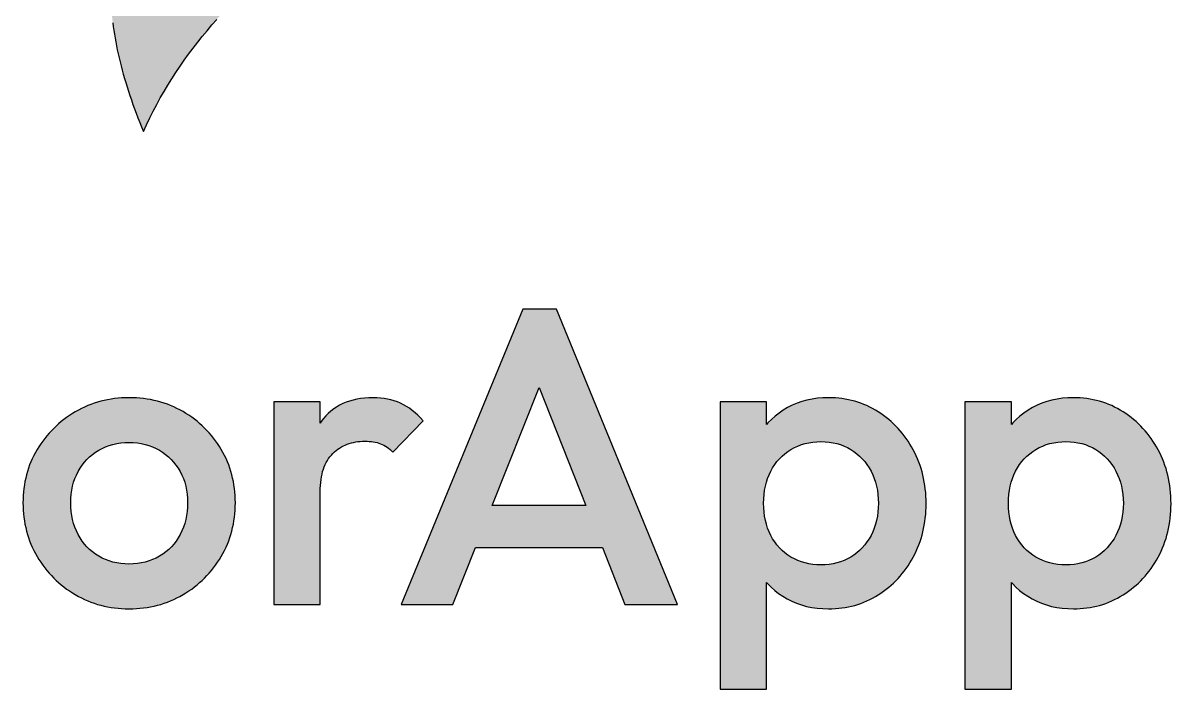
# Model space of a CAD drawing. Extents: x 508 to 1347, y -1414 to -579.
# Drawn here: x 843 to 1347, y -1414 to -1121 of the extents above; entities that cross this region are included whole.
import ezdxf

# ---------------------------------------------------------------- set-up
doc = ezdxf.new("R2010")
doc.units = 0
doc.layers.add('SYMBOL', color=30, linetype='Continuous')
doc.layers.add('WORDMARK', color=250, linetype='Continuous')

msp = doc.modelspace()

# ---------------------------------------------------------------- hatches: boundary and pattern name
at = {"layer": 'SYMBOL', "true_color": 0xd9480f}
msp.add_hatch(color=7, dxfattribs=at).paths.add_polyline_path([(1068.79, -801.44), (1068.57, -803.91), (1068.33, -806.37), (1068.07, -808.81), (1067.79, -811.22), (1067.49, -813.62), (1067.18, -815.99), (1066.84, -818.35), (1066.49, -820.68), (1066.12, -823), (1065.73, -825.29), (1065.33, -827.57), (1064.9, -829.82), (1064.46, -832.06), (1064.01, -834.27), (1063.53, -836.47), (1063.04, -838.65), (1062.53, -840.81), (1062.01, -842.95), (1061.47, -845.08), (1060.92, -847.18), (1060.35, -849.27), (1059.76, -851.34), (1059.16, -853.39), (1058.54, -855.42), (1057.91, -857.43), (1057.26, -859.43), (1056.6, -861.41), (1055.93, -863.38), (1055.24, -865.32), (1054.53, -867.25), (1053.82, -869.17), (1053.08, -871.07), (1052.34, -872.95), (1051.58, -874.81), (1050.81, -876.66), (1050.03, -878.49), (1049.23, -880.31), (1047.6, -883.9), (1045.92, -887.42), (1044.2, -890.89), (1042.42, -894.3), (1040.61, -897.65), (1038.75, -900.95), (1036.85, -904.19), (1034.91, -907.37), (1032.93, -910.51), (1030.91, -913.59), (1028.86, -916.62), (1026.78, -919.61), (1024.66, -922.54), (1022.52, -925.44), (1020.34, -928.28), (1018.13, -931.08), (1015.9, -933.84), (1013.65, -936.56), (1011.37, -939.24), (1009.06, -941.87), (1006.74, -944.48), (1004.4, -947.04), (1002.04, -949.57), (999.67, -952.06), (997.28, -954.53), (994.87, -956.96), (992.46, -959.36), (990.03, -961.73), (987.6, -964.07), (985.16, -966.39), (982.71, -968.68), (980.26, -970.94), (977.81, -973.19), (975.35, -975.41), (972.9, -977.61), (968, -981.95), (963.11, -986.23), (958.26, -990.45), (953.45, -994.62), (948.69, -998.75), (943.99, -1002.86), (941.68, -1004.9), (939.38, -1006.94), (937.11, -1008.98), (934.85, -1011.02), (932.63, -1013.05), (930.43, -1015.09), (928.26, -1017.13), (926.12, -1019.18), (924.01, -1021.23), (921.93, -1023.29), (919.89, -1025.35), (917.88, -1027.42), (915.92, -1029.51), (913.98, -1031.6), (912.09, -1033.71), (910.24, -1035.82), (908.44, -1037.96), (906.68, -1040.11), (904.96, -1042.28), (903.29, -1044.46), (901.67, -1046.67), (900.11, -1048.9), (898.59, -1051.15), (897.13, -1053.42), (895.72, -1055.72), (894.37, -1058.04), (893.07, -1060.39), (891.84, -1062.77), (890.66, -1065.18), (889.55, -1067.61), (888.5, -1070.09), (887.52, -1072.59), (886.61, -1075.13), (885.76, -1077.7), (884.98, -1080.31), (884.62, -1081.63), (884.27, -1082.96), (883.95, -1084.3), (883.64, -1085.65), (883.35, -1087.01), (883.08, -1088.38), (882.83, -1089.76), (882.6, -1091.15), (882.38, -1092.55), (882.19, -1093.96), (882.02, -1095.38), (881.86, -1096.82), (881.73, -1098.26), (881.61, -1099.72), (881.52, -1101.19), (881.45, -1102.67), (881.39, -1104.16), (881.36, -1105.66), (881.35, -1107.18), (881.36, -1108.71), (881.4, -1110.25), (881.45, -1111.81), (881.53, -1113.37), (881.62, -1114.95), (881.74, -1116.55), (881.89, -1118.15), (882.05, -1119.78), (882.24, -1121.41), (882.45, -1123.06), (882.69, -1124.72), (882.94, -1126.39), (883.23, -1128.08), (883.53, -1129.79), (883.86, -1131.51), (884.21, -1133.24), (884.59, -1134.99), (884.99, -1136.75), (885.42, -1138.53), (885.87, -1140.33), (886.34, -1142.14), (886.85, -1143.96), (887.37, -1145.8), (887.92, -1147.66), (888.5, -1149.53), (889.11, -1151.42), (889.74, -1153.33), (890.39, -1155.25), (891.08, -1157.19), (891.78, -1159.14), (892.52, -1161.12), (893.28, -1163.11), (894.08, -1165.11), (894.89, -1167.14), (895.74, -1169.18), (897.1, -1166.14), (898.52, -1163.13), (899.99, -1160.17), (901.52, -1157.24), (903.1, -1154.36), (904.74, -1151.51), (906.43, -1148.7), (908.16, -1145.92), (909.94, -1143.18), (911.77, -1140.47), (913.65, -1137.79), (915.57, -1135.14), (917.53, -1132.52), (919.53, -1129.93), (921.57, -1127.37), (923.65, -1124.84), (925.76, -1122.33), (927.91, -1119.85), (930.09, -1117.39), (932.31, -1114.95), (934.55, -1112.54), (936.82, -1110.14), (939.13, -1107.77), (941.45, -1105.41), (943.8, -1103.07), (946.18, -1100.75), (948.57, -1098.44), (950.99, -1096.15), (953.42, -1093.87), (955.87, -1091.61), (960.82, -1087.1), (965.82, -1082.64), (970.86, -1078.2), (981.02, -1069.38), (991.19, -1060.56), (996.25, -1056.14), (1001.28, -1051.7), (1006.27, -1047.22), (1011.2, -1042.71), (1013.65, -1040.44), (1016.07, -1038.15), (1018.48, -1035.85), (1020.87, -1033.54), (1023.23, -1031.21), (1025.57, -1028.86), (1027.88, -1026.49), (1030.17, -1024.11), (1032.43, -1021.7), (1034.66, -1019.28), (1036.86, -1016.83), (1039.03, -1014.36), (1041.72, -1011.21), (1044.36, -1008.06), (1046.94, -1004.92), (1049.45, -1001.77), (1051.91, -998.62), (1054.3, -995.48), (1056.63, -992.33), (1058.9, -989.18), (1061.11, -986.03), (1063.25, -982.87), (1065.33, -979.72), (1067.34, -976.56), (1069.29, -973.39), (1071.17, -970.23), (1072.99, -967.06), (1074.74, -963.88), (1076.42, -960.7), (1078.03, -957.52), (1079.58, -954.33), (1081.05, -951.13), (1082.46, -947.93), (1083.79, -944.72), (1085.05, -941.51), (1086.25, -938.28), (1087.37, -935.05), (1088.42, -931.81), (1089.39, -928.56), (1090.29, -925.31), (1091.12, -922.04), (1091.87, -918.76), (1092.55, -915.48), (1093.15, -912.18), (1093.67, -908.87), (1094.12, -905.55), (1094.49, -902.22), (1094.78, -898.88), (1094.99, -895.53), (1095.07, -893.85), (1095.13, -892.16), (1095.16, -890.47), (1095.18, -888.78), (1095.18, -887.09), (1095.15, -885.39), (1095.11, -883.69), (1095.05, -881.98), (1094.96, -880.27), (1094.86, -878.56), (1094.73, -876.84), (1094.59, -875.12), (1094.42, -873.4), (1094.24, -871.67), (1094.03, -869.94), (1093.8, -868.21), (1093.55, -866.47), (1093.28, -864.72), (1092.99, -862.98), (1092.68, -861.23), (1092.34, -859.47), (1091.99, -857.71), (1091.61, -855.95), (1091.21, -854.18), (1090.8, -852.41), (1090.35, -850.63), (1089.89, -848.85), (1089.41, -847.06), (1088.9, -845.28), (1088.38, -843.48), (1087.83, -841.68), (1087.26, -839.88), (1086.66, -838.07), (1086.05, -836.26), (1085.41, -834.44), (1084.75, -832.62), (1084.07, -830.79), (1083.36, -828.96), (1082.64, -827.12), (1081.89, -825.28), (1081.12, -823.43), (1080.32, -821.58), (1079.5, -819.72), (1078.66, -817.86), (1077.8, -815.99), (1076.92, -814.12), (1076.01, -812.24), (1075.08, -810.35), (1074.12, -808.47), (1073.14, -806.57), (1072.14, -804.67), (1071.12, -802.76), (1070.07, -800.85), (1069, -798.94)])
at = {"layer": 'WORDMARK', "true_color": 0x16131f}
h = msp.add_hatch(color=7, dxfattribs=at)
h.paths.add_polyline_path([(1107.26, -1376.96), (1130.26, -1376.96), (1077.21, -1247.11), (1062.37, -1247.11), (1008.94, -1376.96), (1031.57, -1376.96), (1041.56, -1351.92), (1097.37, -1351.92)])
h.paths.add_polyline_path([(1069.58, -1281.6), (1090.04, -1333.37), (1048.95, -1333.37)], flags=0)
h = msp.add_hatch(color=7, dxfattribs=at)
h.paths.add_polyline_path([(895.76, -1378.43), (897.32, -1378.21), (898.85, -1377.94), (900.37, -1377.63), (901.86, -1377.26), (903.34, -1376.85), (904.79, -1376.39), (906.22, -1375.88), (907.64, -1375.32), (909.03, -1374.72), (910.4, -1374.06), (911.75, -1373.36), (913.09, -1372.6), (914.39, -1371.81), (915.66, -1370.98), (916.9, -1370.12), (918.1, -1369.22), (919.27, -1368.29), (920.4, -1367.33), (921.5, -1366.33), (922.57, -1365.3), (923.6, -1364.23), (924.6, -1363.13), (925.56, -1362), (926.49, -1360.83), (927.39, -1359.63), (928.25, -1358.39), (929.08, -1357.12), (929.87, -1355.81), (930.63, -1354.48), (931.33, -1353.13), (931.99, -1351.76), (932.59, -1350.38), (933.15, -1348.97), (933.66, -1347.54), (934.12, -1346.1), (934.54, -1344.64), (934.9, -1343.16), (935.22, -1341.66), (935.48, -1340.14), (935.7, -1338.6), (935.87, -1337.04), (935.99, -1335.46), (936.07, -1333.87), (936.09, -1332.25), (936.07, -1330.64), (935.99, -1329.05), (935.87, -1327.47), (935.7, -1325.92), (935.48, -1324.38), (935.22, -1322.87), (934.9, -1321.37), (934.54, -1319.9), (934.12, -1318.44), (933.66, -1317), (933.15, -1315.58), (932.59, -1314.19), (931.99, -1312.81), (931.33, -1311.45), (930.63, -1310.11), (929.87, -1308.79), (929.08, -1307.5), (928.25, -1306.24), (927.39, -1305.01), (926.49, -1303.82), (925.56, -1302.66), (924.6, -1301.54), (923.6, -1300.45), (922.57, -1299.4), (921.5, -1298.38), (920.4, -1297.39), (919.27, -1296.44), (918.1, -1295.52), (916.9, -1294.63), (915.66, -1293.78), (914.39, -1292.97), (913.09, -1292.19), (911.75, -1291.44), (910.4, -1290.75), (909.03, -1290.11), (907.64, -1289.51), (906.22, -1288.96), (904.79, -1288.46), (903.34, -1288), (901.86, -1287.59), (900.37, -1287.24), (898.85, -1286.92), (897.32, -1286.66), (895.76, -1286.45), (894.19, -1286.28), (892.59, -1286.16), (890.98, -1286.09), (889.34, -1286.06), (887.73, -1286.09), (886.13, -1286.16), (884.56, -1286.28), (883, -1286.45), (881.46, -1286.67), (879.94, -1286.94), (878.44, -1287.25), (876.96, -1287.62), (875.5, -1288.03), (874.05, -1288.49), (872.63, -1289), (871.22, -1289.56), (869.83, -1290.17), (868.46, -1290.82), (867.11, -1291.53), (865.78, -1292.28), (864.48, -1293.07), (863.21, -1293.9), (861.97, -1294.76), (860.77, -1295.65), (859.6, -1296.57), (858.46, -1297.53), (857.36, -1298.52), (856.3, -1299.54), (855.27, -1300.59), (854.27, -1301.68), (853.3, -1302.8), (852.37, -1303.95), (851.48, -1305.13), (850.62, -1306.35), (849.79, -1307.6), (848.99, -1308.88), (848.24, -1310.19), (847.54, -1311.52), (846.88, -1312.87), (846.27, -1314.24), (845.72, -1315.63), (845.21, -1317.04), (844.74, -1318.47), (844.33, -1319.92), (843.97, -1321.39), (843.65, -1322.88), (843.39, -1324.39), (843.17, -1325.93), (843, -1327.48), (842.88, -1329.05), (842.8, -1330.64), (842.78, -1332.25), (842.8, -1333.87), (842.88, -1335.46), (843, -1337.04), (843.17, -1338.6), (843.39, -1340.14), (843.65, -1341.66), (843.97, -1343.16), (844.33, -1344.64), (844.74, -1346.1), (845.21, -1347.54), (845.72, -1348.97), (846.27, -1350.38), (846.88, -1351.76), (847.54, -1353.13), (848.24, -1354.48), (848.99, -1355.81), (849.79, -1357.12), (850.62, -1358.39), (851.48, -1359.63), (852.37, -1360.83), (853.3, -1362), (854.27, -1363.13), (855.27, -1364.23), (856.3, -1365.3), (857.36, -1366.33), (858.46, -1367.33), (859.6, -1368.29), (860.77, -1369.22), (861.97, -1370.12), (863.21, -1370.98), (864.48, -1371.81), (865.78, -1372.6), (867.11, -1373.36), (868.46, -1374.06), (869.83, -1374.72), (871.22, -1375.32), (872.63, -1375.88), (874.05, -1376.39), (875.5, -1376.85), (876.96, -1377.26), (878.44, -1377.63), (879.94, -1377.94), (881.46, -1378.21), (883, -1378.43), (884.56, -1378.6), (886.13, -1378.72), (887.73, -1378.79), (889.34, -1378.82), (890.98, -1378.79), (892.59, -1378.72), (894.19, -1378.6)])
h.paths.add_polyline_path([(882.32, -1358.3), (880.68, -1357.81), (879.1, -1357.22), (877.56, -1356.53), (876.08, -1355.72), (874.66, -1354.82), (873.32, -1353.84), (872.06, -1352.77), (870.88, -1351.62), (869.79, -1350.38), (868.77, -1349.06), (867.84, -1347.66), (866.99, -1346.17), (866.23, -1344.61), (865.57, -1343), (865.01, -1341.34), (864.55, -1339.63), (864.2, -1337.86), (863.94, -1336.05), (863.79, -1334.18), (863.74, -1332.25), (863.79, -1330.34), (863.94, -1328.48), (864.2, -1326.67), (864.55, -1324.93), (865.01, -1323.24), (865.57, -1321.61), (866.23, -1320.04), (866.99, -1318.53), (867.84, -1317.08), (868.77, -1315.72), (869.79, -1314.43), (870.88, -1313.22), (872.06, -1312.09), (873.32, -1311.03), (874.66, -1310.06), (876.08, -1309.16), (877.56, -1308.36), (879.1, -1307.66), (880.68, -1307.07), (882.32, -1306.59), (884, -1306.21), (885.73, -1305.94), (887.51, -1305.78), (889.34, -1305.73), (891.21, -1305.78), (893.03, -1305.94), (894.78, -1306.21), (896.48, -1306.59), (898.12, -1307.07), (899.71, -1307.66), (901.23, -1308.36), (902.7, -1309.16), (904.1, -1310.06), (905.42, -1311.03), (906.67, -1312.09), (907.84, -1313.22), (908.94, -1314.43), (909.97, -1315.72), (910.92, -1317.08), (911.79, -1318.53), (912.57, -1320.04), (913.25, -1321.61), (913.82, -1323.24), (914.29, -1324.93), (914.66, -1326.67), (914.92, -1328.48), (915.07, -1330.34), (915.13, -1332.25), (915.08, -1334.18), (914.92, -1336.05), (914.67, -1337.86), (914.31, -1339.63), (913.86, -1341.34), (913.3, -1343), (912.64, -1344.61), (911.88, -1346.17), (911.03, -1347.66), (910.09, -1349.06), (909.08, -1350.38), (907.98, -1351.62), (906.81, -1352.77), (905.55, -1353.84), (904.21, -1354.82), (902.79, -1355.72), (901.3, -1356.53), (899.76, -1357.22), (898.16, -1357.81), (896.51, -1358.3), (894.8, -1358.67), (893.03, -1358.94), (891.22, -1359.1), (889.34, -1359.15), (887.51, -1359.1), (885.73, -1358.94), (884, -1358.67)], flags=0)
msp.add_hatch(color=7, dxfattribs=at).paths.add_polyline_path([(973.72, -1322.06), (973.92, -1320.84), (974.16, -1319.67), (974.44, -1318.54), (974.76, -1317.46), (975.13, -1316.43), (975.55, -1315.45), (976, -1314.51), (976.5, -1313.62), (977.05, -1312.78), (977.63, -1311.99), (978.26, -1311.25), (978.94, -1310.55), (979.65, -1309.9), (980.38, -1309.29), (981.13, -1308.72), (981.91, -1308.2), (982.71, -1307.71), (983.53, -1307.27), (984.38, -1306.87), (985.25, -1306.52), (986.14, -1306.2), (987.05, -1305.93), (987.99, -1305.7), (988.96, -1305.51), (989.94, -1305.36), (990.95, -1305.25), (991.98, -1305.19), (993.04, -1305.17), (994, -1305.19), (994.93, -1305.24), (995.83, -1305.33), (996.7, -1305.45), (997.54, -1305.61), (998.36, -1305.8), (999.14, -1306.02), (999.9, -1306.28), (1000.63, -1306.59), (1001.35, -1306.93), (1002.05, -1307.33), (1002.73, -1307.77), (1003.39, -1308.26), (1004.04, -1308.79), (1004.67, -1309.37), (1005.28, -1309.99), (1018.64, -1296.27), (1017.47, -1294.97), (1016.27, -1293.76), (1015.05, -1292.65), (1013.81, -1291.63), (1012.55, -1290.7), (1011.26, -1289.87), (1009.95, -1289.13), (1008.62, -1288.48), (1007.25, -1287.91), (1005.85, -1287.42), (1004.4, -1287.01), (1002.91, -1286.67), (1001.39, -1286.4), (999.82, -1286.21), (998.21, -1286.1), (996.56, -1286.06), (994.69, -1286.1), (992.88, -1286.23), (991.13, -1286.43), (989.44, -1286.72), (987.81, -1287.09), (986.24, -1287.54), (984.72, -1288.07), (983.27, -1288.68), (981.88, -1289.38), (980.55, -1290.16), (979.28, -1291.02), (978.07, -1291.96), (976.93, -1292.98), (975.84, -1294.09), (974.81, -1295.28), (973.84, -1296.54), (973.37, -1297.23), (973.37, -1287.92), (952.97, -1287.92), (952.97, -1376.96), (973.37, -1376.96), (973.37, -1327.43), (973.4, -1326.02), (973.46, -1324.65), (973.57, -1323.33)])
h = msp.add_hatch(color=7, dxfattribs=at)
h.paths.add_polyline_path([(1205.42, -1377.96), (1206.81, -1377.65), (1208.18, -1377.29), (1209.54, -1376.88), (1210.87, -1376.43), (1212.19, -1375.92), (1213.49, -1375.37), (1214.77, -1374.78), (1216.03, -1374.13), (1217.28, -1373.44), (1218.5, -1372.7), (1219.7, -1371.91), (1220.87, -1371.1), (1222.01, -1370.25), (1223.12, -1369.36), (1224.19, -1368.44), (1225.23, -1367.49), (1226.24, -1366.5), (1227.22, -1365.48), (1228.17, -1364.43), (1229.08, -1363.34), (1229.96, -1362.22), (1230.81, -1361.06), (1231.63, -1359.87), (1232.42, -1358.65), (1233.18, -1357.39), (1233.9, -1356.09), (1234.58, -1354.77), (1235.22, -1353.43), (1235.82, -1352.08), (1236.37, -1350.7), (1236.88, -1349.3), (1237.35, -1347.88), (1237.77, -1346.44), (1238.14, -1344.99), (1238.47, -1343.51), (1238.76, -1342.01), (1239, -1340.5), (1239.2, -1338.96), (1239.36, -1337.41), (1239.47, -1335.83), (1239.53, -1334.24), (1239.56, -1332.63), (1239.53, -1330.99), (1239.47, -1329.38), (1239.36, -1327.78), (1239.2, -1326.21), (1239, -1324.66), (1238.76, -1323.13), (1238.47, -1321.62), (1238.14, -1320.13), (1237.77, -1318.66), (1237.35, -1317.21), (1236.88, -1315.79), (1236.37, -1314.38), (1235.82, -1313), (1235.22, -1311.64), (1234.58, -1310.29), (1233.9, -1308.97), (1233.18, -1307.68), (1232.42, -1306.42), (1231.63, -1305.19), (1230.81, -1304), (1229.96, -1302.84), (1229.08, -1301.71), (1228.17, -1300.62), (1227.22, -1299.56), (1226.24, -1298.53), (1225.23, -1297.54), (1224.19, -1296.58), (1223.12, -1295.65), (1222.01, -1294.76), (1220.87, -1293.9), (1219.7, -1293.07), (1218.5, -1292.28), (1217.28, -1291.53), (1216.03, -1290.82), (1214.77, -1290.17), (1213.49, -1289.56), (1212.19, -1289), (1210.87, -1288.49), (1209.54, -1288.03), (1208.18, -1287.62), (1206.81, -1287.25), (1205.42, -1286.94), (1204.01, -1286.67), (1202.59, -1286.45), (1201.14, -1286.28), (1199.68, -1286.16), (1198.2, -1286.09), (1196.71, -1286.06), (1194.23, -1286.13), (1191.82, -1286.34), (1189.48, -1286.68), (1187.2, -1287.15), (1184.98, -1287.77), (1182.83, -1288.52), (1180.74, -1289.4), (1178.71, -1290.42), (1176.77, -1291.56), (1174.93, -1292.81), (1173.2, -1294.15), (1171.57, -1295.59), (1170.04, -1297.14), (1169.44, -1297.85), (1169.44, -1287.92), (1149.03, -1287.92), (1149.03, -1414.06), (1169.44, -1414.06), (1169.44, -1367.2), (1169.89, -1367.74), (1171.41, -1369.29), (1173.02, -1370.73), (1174.75, -1372.08), (1176.58, -1373.32), (1178.53, -1374.46), (1180.55, -1375.48), (1182.65, -1376.36), (1184.82, -1377.11), (1187.06, -1377.73), (1189.36, -1378.2), (1191.74, -1378.54), (1194.19, -1378.75), (1196.71, -1378.82), (1198.2, -1378.79), (1199.68, -1378.72), (1201.14, -1378.6), (1202.59, -1378.43), (1204.01, -1378.22)])
h.paths.add_polyline_path([(1184.74, -1358.18), (1183.17, -1357.59), (1181.66, -1356.9), (1180.19, -1356.09), (1178.8, -1355.19), (1177.48, -1354.21), (1176.25, -1353.14), (1175.09, -1351.99), (1174.02, -1350.75), (1173.03, -1349.43), (1172.12, -1348.03), (1171.29, -1346.54), (1170.55, -1344.98), (1169.91, -1343.36), (1169.37, -1341.69), (1168.92, -1339.95), (1168.58, -1338.16), (1168.33, -1336.31), (1168.19, -1334.41), (1168.14, -1332.44), (1168.19, -1330.48), (1168.33, -1328.57), (1168.58, -1326.72), (1168.92, -1324.93), (1169.37, -1323.19), (1169.91, -1321.52), (1170.55, -1319.9), (1171.29, -1318.34), (1172.12, -1316.85), (1173.03, -1315.45), (1174.02, -1314.13), (1175.09, -1312.89), (1176.25, -1311.74), (1177.48, -1310.67), (1178.8, -1309.69), (1180.19, -1308.79), (1181.66, -1307.98), (1183.17, -1307.29), (1184.74, -1306.7), (1186.36, -1306.21), (1188.03, -1305.84), (1189.76, -1305.57), (1191.54, -1305.41), (1193.37, -1305.36), (1195.19, -1305.41), (1196.96, -1305.57), (1198.68, -1305.84), (1200.34, -1306.21), (1201.95, -1306.7), (1203.5, -1307.29), (1205, -1307.98), (1206.44, -1308.79), (1207.82, -1309.69), (1209.12, -1310.67), (1210.35, -1311.74), (1211.5, -1312.89), (1212.57, -1314.13), (1213.57, -1315.45), (1214.5, -1316.85), (1215.35, -1318.34), (1216.11, -1319.9), (1216.77, -1321.52), (1217.33, -1323.19), (1217.78, -1324.93), (1218.14, -1326.72), (1218.39, -1328.57), (1218.54, -1330.48), (1218.59, -1332.44), (1218.54, -1334.41), (1218.39, -1336.31), (1218.14, -1338.16), (1217.78, -1339.95), (1217.33, -1341.69), (1216.77, -1343.36), (1216.11, -1344.98), (1215.35, -1346.54), (1214.5, -1348.03), (1213.57, -1349.43), (1212.57, -1350.75), (1211.5, -1351.99), (1210.35, -1353.14), (1209.12, -1354.21), (1207.82, -1355.19), (1206.44, -1356.09), (1205, -1356.9), (1203.5, -1357.59), (1201.95, -1358.18), (1200.34, -1358.67), (1198.68, -1359.04), (1196.96, -1359.31), (1195.19, -1359.47), (1193.37, -1359.52), (1191.54, -1359.47), (1189.76, -1359.31), (1188.03, -1359.04), (1186.36, -1358.67)], flags=0)
h = msp.add_hatch(color=7, dxfattribs=at)
h.paths.add_polyline_path([(1313.01, -1377.96), (1314.4, -1377.65), (1315.77, -1377.29), (1317.13, -1376.88), (1318.46, -1376.43), (1319.78, -1375.92), (1321.08, -1375.37), (1322.36, -1374.78), (1323.62, -1374.13), (1324.87, -1373.44), (1326.09, -1372.7), (1327.29, -1371.91), (1328.46, -1371.1), (1329.6, -1370.25), (1330.71, -1369.36), (1331.78, -1368.44), (1332.82, -1367.49), (1333.83, -1366.5), (1334.81, -1365.48), (1335.76, -1364.43), (1336.67, -1363.34), (1337.55, -1362.22), (1338.4, -1361.06), (1339.22, -1359.87), (1340.01, -1358.65), (1340.77, -1357.39), (1341.49, -1356.09), (1342.17, -1354.77), (1342.82, -1353.43), (1343.41, -1352.08), (1343.96, -1350.7), (1344.47, -1349.3), (1344.94, -1347.88), (1345.36, -1346.44), (1345.73, -1344.99), (1346.06, -1343.51), (1346.35, -1342.01), (1346.59, -1340.5), (1346.79, -1338.96), (1346.95, -1337.41), (1347.06, -1335.83), (1347.13, -1334.24), (1347.15, -1332.63), (1347.13, -1330.99), (1347.06, -1329.38), (1346.95, -1327.78), (1346.79, -1326.21), (1346.59, -1324.66), (1346.35, -1323.13), (1346.06, -1321.62), (1345.73, -1320.13), (1345.36, -1318.66), (1344.94, -1317.21), (1344.47, -1315.79), (1343.96, -1314.38), (1343.41, -1313), (1342.82, -1311.64), (1342.17, -1310.29), (1341.49, -1308.97), (1340.77, -1307.68), (1340.01, -1306.42), (1339.22, -1305.19), (1338.4, -1304), (1337.55, -1302.84), (1336.67, -1301.71), (1335.76, -1300.62), (1334.81, -1299.56), (1333.83, -1298.53), (1332.82, -1297.54), (1331.78, -1296.58), (1330.71, -1295.65), (1329.6, -1294.76), (1328.46, -1293.9), (1327.29, -1293.07), (1326.09, -1292.28), (1324.87, -1291.53), (1323.62, -1290.82), (1322.36, -1290.17), (1321.08, -1289.56), (1319.78, -1289), (1318.46, -1288.49), (1317.13, -1288.03), (1315.77, -1287.62), (1314.4, -1287.25), (1313.01, -1286.94), (1311.6, -1286.67), (1310.18, -1286.45), (1308.74, -1286.28), (1307.27, -1286.16), (1305.79, -1286.09), (1304.3, -1286.06), (1301.82, -1286.13), (1299.41, -1286.34), (1297.07, -1286.68), (1294.79, -1287.15), (1292.57, -1287.77), (1290.42, -1288.52), (1288.33, -1289.4), (1286.3, -1290.42), (1284.36, -1291.56), (1282.52, -1292.81), (1280.79, -1294.15), (1279.16, -1295.59), (1277.63, -1297.14), (1277.03, -1297.85), (1277.03, -1287.92), (1256.62, -1287.92), (1256.62, -1414.06), (1277.03, -1414.06), (1277.03, -1367.2), (1277.48, -1367.74), (1279, -1369.29), (1280.62, -1370.73), (1282.34, -1372.08), (1284.18, -1373.32), (1286.12, -1374.46), (1288.14, -1375.48), (1290.24, -1376.36), (1292.41, -1377.11), (1294.65, -1377.73), (1296.96, -1378.2), (1299.33, -1378.54), (1301.78, -1378.75), (1304.3, -1378.82), (1305.79, -1378.79), (1307.27, -1378.72), (1308.74, -1378.6), (1310.18, -1378.43), (1311.6, -1378.22)])
h.paths.add_polyline_path([(1292.33, -1358.18), (1290.76, -1357.59), (1289.25, -1356.9), (1287.79, -1356.09), (1286.39, -1355.19), (1285.07, -1354.21), (1283.84, -1353.14), (1282.68, -1351.99), (1281.61, -1350.75), (1280.62, -1349.43), (1279.71, -1348.03), (1278.88, -1346.54), (1278.14, -1344.98), (1277.5, -1343.36), (1276.96, -1341.69), (1276.52, -1339.95), (1276.17, -1338.16), (1275.92, -1336.31), (1275.78, -1334.41), (1275.73, -1332.44), (1275.78, -1330.48), (1275.92, -1328.57), (1276.17, -1326.72), (1276.52, -1324.93), (1276.96, -1323.19), (1277.5, -1321.52), (1278.14, -1319.9), (1278.88, -1318.34), (1279.71, -1316.85), (1280.62, -1315.45), (1281.61, -1314.13), (1282.68, -1312.89), (1283.84, -1311.74), (1285.07, -1310.67), (1286.39, -1309.69), (1287.79, -1308.79), (1289.25, -1307.98), (1290.76, -1307.29), (1292.33, -1306.7), (1293.95, -1306.21), (1295.63, -1305.84), (1297.35, -1305.57), (1299.13, -1305.41), (1300.96, -1305.36), (1302.78, -1305.41), (1304.56, -1305.57), (1306.27, -1305.84), (1307.93, -1306.21), (1309.54, -1306.7), (1311.09, -1307.29), (1312.59, -1307.98), (1314.04, -1308.79), (1315.41, -1309.69), (1316.71, -1310.67), (1317.94, -1311.74), (1319.09, -1312.89), (1320.16, -1314.13), (1321.16, -1315.45), (1322.09, -1316.85), (1322.94, -1318.34), (1323.7, -1319.9), (1324.36, -1321.52), (1324.92, -1323.19), (1325.37, -1324.93), (1325.73, -1326.72), (1325.98, -1328.57), (1326.13, -1330.48), (1326.19, -1332.44), (1326.13, -1334.41), (1325.98, -1336.31), (1325.73, -1338.16), (1325.37, -1339.95), (1324.92, -1341.69), (1324.36, -1343.36), (1323.7, -1344.98), (1322.94, -1346.54), (1322.09, -1348.03), (1321.16, -1349.43), (1320.16, -1350.75), (1319.09, -1351.99), (1317.94, -1353.14), (1316.71, -1354.21), (1315.41, -1355.19), (1314.04, -1356.09), (1312.59, -1356.9), (1311.09, -1357.59), (1309.54, -1358.18), (1307.93, -1358.67), (1306.27, -1359.04), (1304.56, -1359.31), (1302.78, -1359.47), (1300.96, -1359.52), (1299.13, -1359.47), (1297.35, -1359.31), (1295.63, -1359.04), (1293.95, -1358.67)], flags=0)

# ---------------------------------------------------------------- linework, layer by layer
at = {"layer": 'SYMBOL'}
msp.add_lwpolyline([(882.24, -1121.41), (882.45, -1123.06), (882.69, -1124.72), (882.94, -1126.39), (883.23, -1128.08), (883.53, -1129.79), (883.86, -1131.51), (884.21, -1133.24), (884.59, -1134.99), (884.99, -1136.75), (885.42, -1138.53), (885.87, -1140.33), (886.34, -1142.14), (886.85, -1143.96), (887.37, -1145.8), (887.92, -1147.66), (888.5, -1149.53), (889.11, -1151.42), (889.74, -1153.33), (890.39, -1155.25), (891.08, -1157.19), (891.78, -1159.14), (892.52, -1161.12), (893.28, -1163.11), (894.08, -1165.11), (894.89, -1167.14), (895.74, -1169.18), (897.1, -1166.14), (898.52, -1163.13), (899.99, -1160.17), (901.52, -1157.24), (903.1, -1154.36), (904.74, -1151.51), (906.43, -1148.7), (908.16, -1145.92), (909.94, -1143.18), (911.77, -1140.47), (913.65, -1137.79), (915.57, -1135.14), (917.53, -1132.52), (919.53, -1129.93), (921.57, -1127.37), (923.65, -1124.84), (925.76, -1122.33), (927.91, -1119.85)], dxfattribs=at)
at = {"layer": 'WORDMARK'}
for points in [[(1107.26, -1376.96), (1130.26, -1376.96), (1077.21, -1247.11), (1062.37, -1247.11), (1008.94, -1376.96), (1031.57, -1376.96), (1041.56, -1351.92), (1097.37, -1351.92), (1107.26, -1376.96)], [(895.76, -1378.43), (897.32, -1378.21), (898.85, -1377.94), (900.37, -1377.63), (901.86, -1377.26), (903.34, -1376.85), (904.79, -1376.39), (906.22, -1375.88), (907.64, -1375.32), (909.03, -1374.72), (910.4, -1374.06), (911.75, -1373.36), (913.09, -1372.6), (914.39, -1371.81), (915.66, -1370.98), (916.9, -1370.12), (918.1, -1369.22), (919.27, -1368.29), (920.4, -1367.33), (921.5, -1366.33), (922.57, -1365.3), (923.6, -1364.23), (924.6, -1363.13), (925.56, -1362), (926.49, -1360.83), (927.39, -1359.63), (928.25, -1358.39), (929.08, -1357.12), (929.87, -1355.81), (930.63, -1354.48), (931.33, -1353.13), (931.99, -1351.76), (932.59, -1350.38), (933.15, -1348.97), (933.66, -1347.54), (934.12, -1346.1), (934.54, -1344.64), (934.9, -1343.16), (935.22, -1341.66), (935.48, -1340.14), (935.7, -1338.6), (935.87, -1337.04), (935.99, -1335.46), (936.07, -1333.87), (936.09, -1332.25), (936.07, -1330.64), (935.99, -1329.05), (935.87, -1327.47), (935.7, -1325.92), (935.48, -1324.38), (935.22, -1322.87), (934.9, -1321.37), (934.54, -1319.9), (934.12, -1318.44), (933.66, -1317), (933.15, -1315.58), (932.59, -1314.19), (931.99, -1312.81), (931.33, -1311.45), (930.63, -1310.11), (929.87, -1308.79), (929.08, -1307.5), (928.25, -1306.24), (927.39, -1305.01), (926.49, -1303.82), (925.56, -1302.66), (924.6, -1301.54), (923.6, -1300.45), (922.57, -1299.4), (921.5, -1298.38), (920.4, -1297.39), (919.27, -1296.44), (918.1, -1295.52), (916.9, -1294.63), (915.66, -1293.78), (914.39, -1292.97), (913.09, -1292.19), (911.75, -1291.44), (910.4, -1290.75), (909.03, -1290.11), (907.64, -1289.51), (906.22, -1288.96), (904.79, -1288.46), (903.34, -1288), (901.86, -1287.59), (900.37, -1287.24), (898.85, -1286.92), (897.32, -1286.66), (895.76, -1286.45), (894.19, -1286.28), (892.59, -1286.16), (890.98, -1286.09), (889.34, -1286.06), (887.73, -1286.09), (886.13, -1286.16), (884.56, -1286.28), (883, -1286.45), (881.46, -1286.67), (879.94, -1286.94), (878.44, -1287.25), (876.96, -1287.62), (875.5, -1288.03), (874.05, -1288.49), (872.63, -1289), (871.22, -1289.56), (869.83, -1290.17), (868.46, -1290.82), (867.11, -1291.53), (865.78, -1292.28), (864.48, -1293.07), (863.21, -1293.9), (861.97, -1294.76), (860.77, -1295.65), (859.6, -1296.57), (858.46, -1297.53), (857.36, -1298.52), (856.3, -1299.54), (855.27, -1300.59), (854.27, -1301.68), (853.3, -1302.8), (852.37, -1303.95), (851.48, -1305.13), (850.62, -1306.35), (849.79, -1307.6), (848.99, -1308.88), (848.24, -1310.19), (847.54, -1311.52), (846.88, -1312.87), (846.27, -1314.24), (845.72, -1315.63), (845.21, -1317.04), (844.74, -1318.47), (844.33, -1319.92), (843.97, -1321.39), (843.65, -1322.88), (843.39, -1324.39), (843.17, -1325.93), (843, -1327.48), (842.88, -1329.05), (842.8, -1330.64), (842.78, -1332.25), (842.8, -1333.87), (842.88, -1335.46), (843, -1337.04), (843.17, -1338.6), (843.39, -1340.14), (843.65, -1341.66), (843.97, -1343.16), (844.33, -1344.64), (844.74, -1346.1), (845.21, -1347.54), (845.72, -1348.97), (846.27, -1350.38), (846.88, -1351.76), (847.54, -1353.13), (848.24, -1354.48), (848.99, -1355.81), (849.79, -1357.12), (850.62, -1358.39), (851.48, -1359.63), (852.37, -1360.83), (853.3, -1362), (854.27, -1363.13), (855.27, -1364.23), (856.3, -1365.3), (857.36, -1366.33), (858.46, -1367.33), (859.6, -1368.29), (860.77, -1369.22), (861.97, -1370.12), (863.21, -1370.98), (864.48, -1371.81), (865.78, -1372.6), (867.11, -1373.36), (868.46, -1374.06), (869.83, -1374.72), (871.22, -1375.32), (872.63, -1375.88), (874.05, -1376.39), (875.5, -1376.85), (876.96, -1377.26), (878.44, -1377.63), (879.94, -1377.94), (881.46, -1378.21), (883, -1378.43), (884.56, -1378.6), (886.13, -1378.72), (887.73, -1378.79), (889.34, -1378.82), (890.98, -1378.79), (892.59, -1378.72), (894.19, -1378.6), (895.76, -1378.43)], [(973.72, -1322.06), (973.92, -1320.84), (974.16, -1319.67), (974.44, -1318.54), (974.76, -1317.46), (975.13, -1316.43), (975.55, -1315.45), (976, -1314.51), (976.5, -1313.62), (977.05, -1312.78), (977.63, -1311.99), (978.26, -1311.25), (978.94, -1310.55), (979.65, -1309.9), (980.38, -1309.29), (981.13, -1308.72), (981.91, -1308.2), (982.71, -1307.71), (983.53, -1307.27), (984.38, -1306.87), (985.25, -1306.52), (986.14, -1306.2), (987.05, -1305.93), (987.99, -1305.7), (988.96, -1305.51), (989.94, -1305.36), (990.95, -1305.25), (991.98, -1305.19), (993.04, -1305.17), (994, -1305.19), (994.93, -1305.24), (995.83, -1305.33), (996.7, -1305.45), (997.54, -1305.61), (998.36, -1305.8), (999.14, -1306.02), (999.9, -1306.28), (1000.63, -1306.59), (1001.35, -1306.93), (1002.05, -1307.33), (1002.73, -1307.77), (1003.39, -1308.26), (1004.04, -1308.79), (1004.67, -1309.37), (1005.28, -1309.99), (1018.64, -1296.27), (1017.47, -1294.97), (1016.27, -1293.76), (1015.05, -1292.65), (1013.81, -1291.63), (1012.55, -1290.7), (1011.26, -1289.87), (1009.95, -1289.13), (1008.62, -1288.48), (1007.25, -1287.91), (1005.85, -1287.42), (1004.4, -1287.01), (1002.91, -1286.67), (1001.39, -1286.4), (999.82, -1286.21), (998.21, -1286.1), (996.56, -1286.06), (994.69, -1286.1), (992.88, -1286.23), (991.13, -1286.43), (989.44, -1286.72), (987.81, -1287.09), (986.24, -1287.54), (984.72, -1288.07), (983.27, -1288.68), (981.88, -1289.38), (980.55, -1290.16), (979.28, -1291.02), (978.07, -1291.96), (976.93, -1292.98), (975.84, -1294.09), (974.81, -1295.28), (973.84, -1296.54), (973.37, -1297.23), (973.37, -1287.92), (952.97, -1287.92), (952.97, -1376.96), (973.37, -1376.96), (973.37, -1327.43), (973.4, -1326.02), (973.46, -1324.65), (973.57, -1323.33), (973.72, -1322.06)], [(1069.58, -1281.6), (1090.04, -1333.37), (1048.95, -1333.37), (1069.58, -1281.6)], [(1205.42, -1377.96), (1206.81, -1377.65), (1208.18, -1377.29), (1209.54, -1376.88), (1210.87, -1376.43), (1212.19, -1375.92), (1213.49, -1375.37), (1214.77, -1374.78), (1216.03, -1374.13), (1217.28, -1373.44), (1218.5, -1372.7), (1219.7, -1371.91), (1220.87, -1371.1), (1222.01, -1370.25), (1223.12, -1369.36), (1224.19, -1368.44), (1225.23, -1367.49), (1226.24, -1366.5), (1227.22, -1365.48), (1228.17, -1364.43), (1229.08, -1363.34), (1229.96, -1362.22), (1230.81, -1361.06), (1231.63, -1359.87), (1232.42, -1358.65), (1233.18, -1357.39), (1233.9, -1356.09), (1234.58, -1354.77), (1235.22, -1353.43), (1235.82, -1352.08), (1236.37, -1350.7), (1236.88, -1349.3), (1237.35, -1347.88), (1237.77, -1346.44), (1238.14, -1344.99), (1238.47, -1343.51), (1238.76, -1342.01), (1239, -1340.5), (1239.2, -1338.96), (1239.36, -1337.41), (1239.47, -1335.83), (1239.53, -1334.24), (1239.56, -1332.63), (1239.53, -1330.99), (1239.47, -1329.38), (1239.36, -1327.78), (1239.2, -1326.21), (1239, -1324.66), (1238.76, -1323.13), (1238.47, -1321.62), (1238.14, -1320.13), (1237.77, -1318.66), (1237.35, -1317.21), (1236.88, -1315.79), (1236.37, -1314.38), (1235.82, -1313), (1235.22, -1311.64), (1234.58, -1310.29), (1233.9, -1308.97), (1233.18, -1307.68), (1232.42, -1306.42), (1231.63, -1305.19), (1230.81, -1304), (1229.96, -1302.84), (1229.08, -1301.71), (1228.17, -1300.62), (1227.22, -1299.56), (1226.24, -1298.53), (1225.23, -1297.54), (1224.19, -1296.58), (1223.12, -1295.65), (1222.01, -1294.76), (1220.87, -1293.9), (1219.7, -1293.07), (1218.5, -1292.28), (1217.28, -1291.53), (1216.03, -1290.82), (1214.77, -1290.17), (1213.49, -1289.56), (1212.19, -1289), (1210.87, -1288.49), (1209.54, -1288.03), (1208.18, -1287.62), (1206.81, -1287.25), (1205.42, -1286.94), (1204.01, -1286.67), (1202.59, -1286.45), (1201.14, -1286.28), (1199.68, -1286.16), (1198.2, -1286.09), (1196.71, -1286.06), (1194.23, -1286.13), (1191.82, -1286.34), (1189.48, -1286.68), (1187.2, -1287.15), (1184.98, -1287.77), (1182.83, -1288.52), (1180.74, -1289.4), (1178.71, -1290.42), (1176.77, -1291.56), (1174.93, -1292.81), (1173.2, -1294.15), (1171.57, -1295.59), (1170.04, -1297.14), (1169.44, -1297.85), (1169.44, -1287.92), (1149.03, -1287.92), (1149.03, -1414.06), (1169.44, -1414.06), (1169.44, -1367.2), (1169.89, -1367.74), (1171.41, -1369.29), (1173.02, -1370.73), (1174.75, -1372.08), (1176.58, -1373.32), (1178.53, -1374.46), (1180.55, -1375.48), (1182.65, -1376.36), (1184.82, -1377.11), (1187.06, -1377.73), (1189.36, -1378.2), (1191.74, -1378.54), (1194.19, -1378.75), (1196.71, -1378.82), (1198.2, -1378.79), (1199.68, -1378.72), (1201.14, -1378.6), (1202.59, -1378.43), (1204.01, -1378.22), (1205.42, -1377.96)], [(1313.01, -1377.96), (1314.4, -1377.65), (1315.77, -1377.29), (1317.13, -1376.88), (1318.46, -1376.43), (1319.78, -1375.92), (1321.08, -1375.37), (1322.36, -1374.78), (1323.62, -1374.13), (1324.87, -1373.44), (1326.09, -1372.7), (1327.29, -1371.91), (1328.46, -1371.1), (1329.6, -1370.25), (1330.71, -1369.36), (1331.78, -1368.44), (1332.82, -1367.49), (1333.83, -1366.5), (1334.81, -1365.48), (1335.76, -1364.43), (1336.67, -1363.34), (1337.55, -1362.22), (1338.4, -1361.06), (1339.22, -1359.87), (1340.01, -1358.65), (1340.77, -1357.39), (1341.49, -1356.09), (1342.17, -1354.77), (1342.82, -1353.43), (1343.41, -1352.08), (1343.96, -1350.7), (1344.47, -1349.3), (1344.94, -1347.88), (1345.36, -1346.44), (1345.73, -1344.99), (1346.06, -1343.51), (1346.35, -1342.01), (1346.59, -1340.5), (1346.79, -1338.96), (1346.95, -1337.41), (1347.06, -1335.83), (1347.13, -1334.24), (1347.15, -1332.63), (1347.13, -1330.99), (1347.06, -1329.38), (1346.95, -1327.78), (1346.79, -1326.21), (1346.59, -1324.66), (1346.35, -1323.13), (1346.06, -1321.62), (1345.73, -1320.13), (1345.36, -1318.66), (1344.94, -1317.21), (1344.47, -1315.79), (1343.96, -1314.38), (1343.41, -1313), (1342.82, -1311.64), (1342.17, -1310.29), (1341.49, -1308.97), (1340.77, -1307.68), (1340.01, -1306.42), (1339.22, -1305.19), (1338.4, -1304), (1337.55, -1302.84), (1336.67, -1301.71), (1335.76, -1300.62), (1334.81, -1299.56), (1333.83, -1298.53), (1332.82, -1297.54), (1331.78, -1296.58), (1330.71, -1295.65), (1329.6, -1294.76), (1328.46, -1293.9), (1327.29, -1293.07), (1326.09, -1292.28), (1324.87, -1291.53), (1323.62, -1290.82), (1322.36, -1290.17), (1321.08, -1289.56), (1319.78, -1289), (1318.46, -1288.49), (1317.13, -1288.03), (1315.77, -1287.62), (1314.4, -1287.25), (1313.01, -1286.94), (1311.6, -1286.67), (1310.18, -1286.45), (1308.74, -1286.28), (1307.27, -1286.16), (1305.79, -1286.09), (1304.3, -1286.06), (1301.82, -1286.13), (1299.41, -1286.34), (1297.07, -1286.68), (1294.79, -1287.15), (1292.57, -1287.77), (1290.42, -1288.52), (1288.33, -1289.4), (1286.3, -1290.42), (1284.36, -1291.56), (1282.52, -1292.81), (1280.79, -1294.15), (1279.16, -1295.59), (1277.63, -1297.14), (1277.03, -1297.85), (1277.03, -1287.92), (1256.62, -1287.92), (1256.62, -1414.06), (1277.03, -1414.06), (1277.03, -1367.2), (1277.48, -1367.74), (1279, -1369.29), (1280.62, -1370.73), (1282.34, -1372.08), (1284.18, -1373.32), (1286.12, -1374.46), (1288.14, -1375.48), (1290.24, -1376.36), (1292.41, -1377.11), (1294.65, -1377.73), (1296.96, -1378.2), (1299.33, -1378.54), (1301.78, -1378.75), (1304.3, -1378.82), (1305.79, -1378.79), (1307.27, -1378.72), (1308.74, -1378.6), (1310.18, -1378.43), (1311.6, -1378.22), (1313.01, -1377.96)], [(882.32, -1358.3), (880.68, -1357.81), (879.1, -1357.22), (877.56, -1356.53), (876.08, -1355.72), (874.66, -1354.82), (873.32, -1353.84), (872.06, -1352.77), (870.88, -1351.62), (869.79, -1350.38), (868.77, -1349.06), (867.84, -1347.66), (866.99, -1346.17), (866.23, -1344.61), (865.57, -1343), (865.01, -1341.34), (864.55, -1339.63), (864.2, -1337.86), (863.94, -1336.05), (863.79, -1334.18), (863.74, -1332.25), (863.79, -1330.34), (863.94, -1328.48), (864.2, -1326.67), (864.55, -1324.93), (865.01, -1323.24), (865.57, -1321.61), (866.23, -1320.04), (866.99, -1318.53), (867.84, -1317.08), (868.77, -1315.72), (869.79, -1314.43), (870.88, -1313.22), (872.06, -1312.09), (873.32, -1311.03), (874.66, -1310.06), (876.08, -1309.16), (877.56, -1308.36), (879.1, -1307.66), (880.68, -1307.07), (882.32, -1306.59), (884, -1306.21), (885.73, -1305.94), (887.51, -1305.78), (889.34, -1305.73), (891.21, -1305.78), (893.03, -1305.94), (894.78, -1306.21), (896.48, -1306.59), (898.12, -1307.07), (899.71, -1307.66), (901.23, -1308.36), (902.7, -1309.16), (904.1, -1310.06), (905.42, -1311.03), (906.67, -1312.09), (907.84, -1313.22), (908.94, -1314.43), (909.97, -1315.72), (910.92, -1317.08), (911.79, -1318.53), (912.57, -1320.04), (913.25, -1321.61), (913.82, -1323.24), (914.29, -1324.93), (914.66, -1326.67), (914.92, -1328.48), (915.07, -1330.34), (915.13, -1332.25), (915.08, -1334.18), (914.92, -1336.05), (914.67, -1337.86), (914.31, -1339.63), (913.86, -1341.34), (913.3, -1343), (912.64, -1344.61), (911.88, -1346.17), (911.03, -1347.66), (910.09, -1349.06), (909.08, -1350.38), (907.98, -1351.62), (906.81, -1352.77), (905.55, -1353.84), (904.21, -1354.82), (902.79, -1355.72), (901.3, -1356.53), (899.76, -1357.22), (898.16, -1357.81), (896.51, -1358.3), (894.8, -1358.67), (893.03, -1358.94), (891.22, -1359.1), (889.34, -1359.15), (887.51, -1359.1), (885.73, -1358.94), (884, -1358.67), (882.32, -1358.3)], [(1184.74, -1358.18), (1183.17, -1357.59), (1181.66, -1356.9), (1180.19, -1356.09), (1178.8, -1355.19), (1177.48, -1354.21), (1176.25, -1353.14), (1175.09, -1351.99), (1174.02, -1350.75), (1173.03, -1349.43), (1172.12, -1348.03), (1171.29, -1346.54), (1170.55, -1344.98), (1169.91, -1343.36), (1169.37, -1341.69), (1168.92, -1339.95), (1168.58, -1338.16), (1168.33, -1336.31), (1168.19, -1334.41), (1168.14, -1332.44), (1168.19, -1330.48), (1168.33, -1328.57), (1168.58, -1326.72), (1168.92, -1324.93), (1169.37, -1323.19), (1169.91, -1321.52), (1170.55, -1319.9), (1171.29, -1318.34), (1172.12, -1316.85), (1173.03, -1315.45), (1174.02, -1314.13), (1175.09, -1312.89), (1176.25, -1311.74), (1177.48, -1310.67), (1178.8, -1309.69), (1180.19, -1308.79), (1181.66, -1307.98), (1183.17, -1307.29), (1184.74, -1306.7), (1186.36, -1306.21), (1188.03, -1305.84), (1189.76, -1305.57), (1191.54, -1305.41), (1193.37, -1305.36), (1195.19, -1305.41), (1196.96, -1305.57), (1198.68, -1305.84), (1200.34, -1306.21), (1201.95, -1306.7), (1203.5, -1307.29), (1205, -1307.98), (1206.44, -1308.79), (1207.82, -1309.69), (1209.12, -1310.67), (1210.35, -1311.74), (1211.5, -1312.89), (1212.57, -1314.13), (1213.57, -1315.45), (1214.5, -1316.85), (1215.35, -1318.34), (1216.11, -1319.9), (1216.77, -1321.52), (1217.33, -1323.19), (1217.78, -1324.93), (1218.14, -1326.72), (1218.39, -1328.57), (1218.54, -1330.48), (1218.59, -1332.44), (1218.54, -1334.41), (1218.39, -1336.31), (1218.14, -1338.16), (1217.78, -1339.95), (1217.33, -1341.69), (1216.77, -1343.36), (1216.11, -1344.98), (1215.35, -1346.54), (1214.5, -1348.03), (1213.57, -1349.43), (1212.57, -1350.75), (1211.5, -1351.99), (1210.35, -1353.14), (1209.12, -1354.21), (1207.82, -1355.19), (1206.44, -1356.09), (1205, -1356.9), (1203.5, -1357.59), (1201.95, -1358.18), (1200.34, -1358.67), (1198.68, -1359.04), (1196.96, -1359.31), (1195.19, -1359.47), (1193.37, -1359.52), (1191.54, -1359.47), (1189.76, -1359.31), (1188.03, -1359.04), (1186.36, -1358.67), (1184.74, -1358.18)], [(1292.33, -1358.18), (1290.76, -1357.59), (1289.25, -1356.9), (1287.79, -1356.09), (1286.39, -1355.19), (1285.07, -1354.21), (1283.84, -1353.14), (1282.68, -1351.99), (1281.61, -1350.75), (1280.62, -1349.43), (1279.71, -1348.03), (1278.88, -1346.54), (1278.14, -1344.98), (1277.5, -1343.36), (1276.96, -1341.69), (1276.52, -1339.95), (1276.17, -1338.16), (1275.92, -1336.31), (1275.78, -1334.41), (1275.73, -1332.44), (1275.78, -1330.48), (1275.92, -1328.57), (1276.17, -1326.72), (1276.52, -1324.93), (1276.96, -1323.19), (1277.5, -1321.52), (1278.14, -1319.9), (1278.88, -1318.34), (1279.71, -1316.85), (1280.62, -1315.45), (1281.61, -1314.13), (1282.68, -1312.89), (1283.84, -1311.74), (1285.07, -1310.67), (1286.39, -1309.69), (1287.79, -1308.79), (1289.25, -1307.98), (1290.76, -1307.29), (1292.33, -1306.7), (1293.95, -1306.21), (1295.63, -1305.84), (1297.35, -1305.57), (1299.13, -1305.41), (1300.96, -1305.36), (1302.78, -1305.41), (1304.56, -1305.57), (1306.27, -1305.84), (1307.93, -1306.21), (1309.54, -1306.7), (1311.09, -1307.29), (1312.59, -1307.98), (1314.04, -1308.79), (1315.41, -1309.69), (1316.71, -1310.67), (1317.94, -1311.74), (1319.09, -1312.89), (1320.16, -1314.13), (1321.16, -1315.45), (1322.09, -1316.85), (1322.94, -1318.34), (1323.7, -1319.9), (1324.36, -1321.52), (1324.92, -1323.19), (1325.37, -1324.93), (1325.73, -1326.72), (1325.98, -1328.57), (1326.13, -1330.48), (1326.19, -1332.44), (1326.13, -1334.41), (1325.98, -1336.31), (1325.73, -1338.16), (1325.37, -1339.95), (1324.92, -1341.69), (1324.36, -1343.36), (1323.7, -1344.98), (1322.94, -1346.54), (1322.09, -1348.03), (1321.16, -1349.43), (1320.16, -1350.75), (1319.09, -1351.99), (1317.94, -1353.14), (1316.71, -1354.21), (1315.41, -1355.19), (1314.04, -1356.09), (1312.59, -1356.9), (1311.09, -1357.59), (1309.54, -1358.18), (1307.93, -1358.67), (1306.27, -1359.04), (1304.56, -1359.31), (1302.78, -1359.47), (1300.96, -1359.52), (1299.13, -1359.47), (1297.35, -1359.31), (1295.63, -1359.04), (1293.95, -1358.67), (1292.33, -1358.18)]]:
    msp.add_lwpolyline(points, close=True, dxfattribs=at)

doc.saveas('drawing.dxf')
